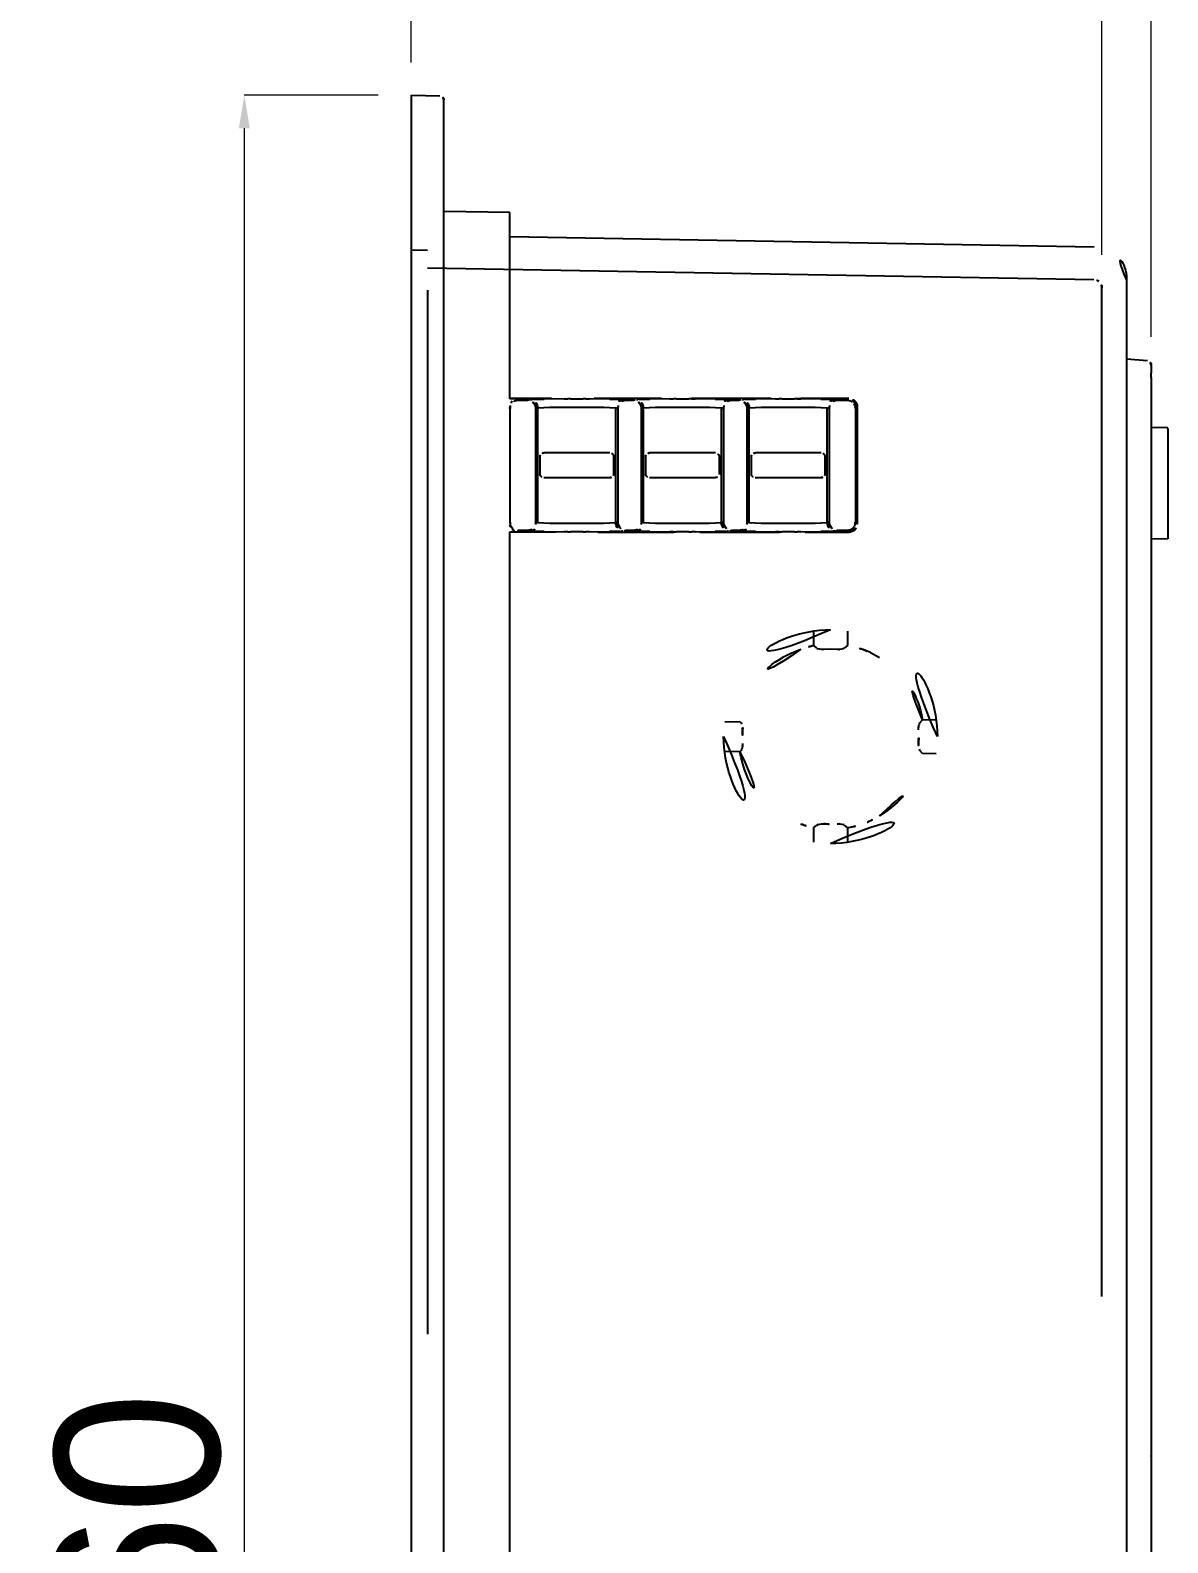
# Model space of a CAD drawing. Extents: x 16296660632 to 16296676784, y -37409619871 to -37409616699.
# Drawn here: x 16296676406 to 16296676544.3, y -37409617256.3 to -37409617072.3 of the extents above; entities that cross this region are included whole.
import ezdxf

# ---------------------------------------------------------------- set-up
doc = ezdxf.new("R2010")
doc.units = 0
doc.header["$LTSCALE"] = 10
doc.header["$MEASUREMENT"] = 0
doc.header["$PDMODE"] = 3
doc.header["$PDSIZE"] = -10
doc.linetypes.add('DASHED', pattern=[19.05, 12.7, -6.35])
doc.layers.get('DEFPOINTS').update_dxf_attribs({"linetype": 'CONTINUOUS'})
for name, color, linetype in [('BODY', 7, 'CONTINUOUS'), ('Make2D', 18, 'CONTINUOUS'), ('Make2D$보임$선', 18, 'CONTINUOUS')]:
    doc.layers.add(name, color=color, linetype=linetype)
doc.styles.add('Daelim Dimension', font='\x7f\x7f\x7f\x7f.TTF')
doc.dimstyles.new('DEFAULT', dxfattribs={"dimscale": 2, "dimtxt": 2, "dimasz": 2, "dimexe": 0, "dimexo": 2, "dimgap": 1, "dimtad": 1, "dimdec": 1, "dimzin": 9, "dimdsep": 46, "dimtxsty": 'Daelim Dimension', "dimcen": 0.5, "dimclrd": 252, "dimclre": 252, "dimclrt": 3, "dimadec": 1, "dimazin": 0, "dimtfac": 1, "dimtdec": 1, "dimtix": 1, "dimtmove": 0, "dimatfit": 3, "dimfxl": 0, "dimtolj": 1, "dimtzin": 1, "dimlwd": 9, "dimlwe": 9, "dimarcsym": 0})

# ---------------------------------------------------------------- blocks, each defined once
blk = doc.blocks.new('*D25')
at = {"layer": 'BODY', "color": 5, "lineweight": 9, "ltscale": 0.7}
for p, q in [((16296676448.29141, -37409617080.22218), (16296676432.01667, -37409617080.22218)), ((16296676432.01667, -37409617084.22218), (16296676432.01667, -37409617436.22218)), ((16296676448.29113, -37409617440.22218), (16296676432.01667, -37409617440.22218))]:
    blk.add_line(p, q, dxfattribs=at)
at = {"layer": 'BODY', "color": 5, "ltscale": 0.7}
for points in [[(16296676431.35, -37409617084.22218), (16296676432.68333, -37409617084.22218), (16296676432.01667, -37409617080.22218)], [(16296676431.35, -37409617436.22218), (16296676432.68333, -37409617436.22218), (16296676432.01667, -37409617440.22218)]]:
    blk.add_solid(points, dxfattribs=at)
at = {"layer": 'DEFPOINTS', "color": 0, "ltscale": 0.7}
for p in [(16296676452.29141, -37409617080.22218), (16296676432.01667, -37409617440.22218), (16296676452.29113, -37409617440.22218)]:
    blk.add_point(p, dxfattribs=at)
at = {"layer": 'BODY', "color": 7, "lineweight": 5, "ltscale": 0.7, "insert": (16296676419.11539, -37409617260.22218), "char_height": 20, "attachment_point": 5, "rotation": 90, "style": 'Daelim Dimension'}
blk.add_mtext('\\A1;360', dxfattribs=at)
blk = doc.blocks.new('*D31')
at = {"layer": 'BODY', "color": 5, "lineweight": 9, "ltscale": 0.7}
for p, q in [((16296676452.29113, -37409617076.222183), (16296676452.29113, -37409617014.384689)), ((16296676456.29113, -37409617014.384689), (16296676538.29113, -37409617014.384689)), ((16296676542.29113, -37409617109.592033), (16296676542.29113, -37409617014.384689))]:
    blk.add_line(p, q, dxfattribs=at)
at = {"layer": 'BODY', "color": 5, "ltscale": 0.7}
for points in [[(16296676456.29113, -37409617013.718033), (16296676456.29113, -37409617015.051353), (16296676452.29113, -37409617014.384689)], [(16296676538.29113, -37409617013.718033), (16296676538.29113, -37409617015.051353), (16296676542.29113, -37409617014.384689)]]:
    blk.add_solid(points, dxfattribs=at)
at = {"layer": 'DEFPOINTS', "color": 0, "ltscale": 0.7}
for p in [(16296676542.29113, -37409617014.384689), (16296676452.29113, -37409617080.222183), (16296676542.29113, -37409617113.592033)]:
    blk.add_point(p, dxfattribs=at)
at = {"layer": 'BODY', "color": 7, "lineweight": 5, "ltscale": 0.7, "insert": (16296676491.205839, -37409617001.497711), "char_height": 20, "attachment_point": 5, "style": 'Daelim Dimension'}
blk.add_mtext('\\A1;90', dxfattribs=at)
blk = doc.blocks.new('*D34')
at = {"layer": 'BODY', "color": 5, "lineweight": 9, "ltscale": 0.7}
for p, q in [((16296676452.29113, -37409617076.22218), (16296676452.29113, -37409617068.04012)), ((16296676456.29113, -37409617068.04012), (16296676532.29114, -37409617068.04012)), ((16296676536.29114, -37409617099.63814), (16296676536.29114, -37409617068.04012))]:
    blk.add_line(p, q, dxfattribs=at)
at = {"layer": 'BODY', "color": 5, "ltscale": 0.7}
for points in [[(16296676456.29113, -37409617067.37345), (16296676456.29113, -37409617068.70678), (16296676452.29113, -37409617068.04012)], [(16296676532.29114, -37409617067.37345), (16296676532.29114, -37409617068.70678), (16296676536.29114, -37409617068.04012)]]:
    blk.add_solid(points, dxfattribs=at)
at = {"layer": 'DEFPOINTS', "color": 0, "ltscale": 0.7}
for p in [(16296676536.29114, -37409617068.04012), (16296676452.29113, -37409617080.22218), (16296676536.29114, -37409617103.63814)]:
    blk.add_point(p, dxfattribs=at)
at = {"layer": 'BODY', "color": 7, "lineweight": 5, "ltscale": 0.7, "insert": (16296676494.29114, -37409617055.15314), "char_height": 20, "attachment_point": 5, "style": 'Daelim Dimension'}
blk.add_mtext('\\A1;84', dxfattribs=at)

msp = doc.modelspace()

# ---------------------------------------------------------------- linework, layer by layer
at = {"layer": 'Make2D', "color": 0, "linetype": 'DASHED', "lineweight": -2}
for p, q in [((16296676452.29113, -37409617099.022186), (16296676454.29113, -37409617099.039627)), ((16296676454.29113, -37409617421.404732), (16296676454.334761, -37409617099.040024)), ((16296676454.291691, -37409617101.222191), (16296676535.30859, -37409617102.636337)), ((16296676536.29114, -37409617416.808167), (16296676536.29114, -37409617103.638138))]:
    msp.add_line(p, q, dxfattribs=at)
at = {"layer": 'Make2D', "color": 0, "lineweight": -2}
for centre, radius, start, end in [((16296676535.26825, -37409617103.682793), 1.047402, 53.37446005, 87.31513321), ((16296676535.286819, -37409617103.640083), 1.004318, 0.22162656, 52.76247229)]:
    msp.add_arc(centre, radius, start, end, dxfattribs=at)
at = {"layer": 'Make2D$보임$선', "color": 0, "lineweight": -2}
for p, q in [((16296676452.29113, -37409617080.222183), (16296676455.79986, -37409617080.283432)), ((16296676452.29113, -37409617080.222183), (16296676452.29113, -37409617440.222183)), ((16296676456.29113, -37409617439.661018), (16296676456.29113, -37409617080.783363)), ((16296676456.29113, -37409617094.292007), (16296676464.29113, -37409617094.431641)), ((16296676464.29113, -37409617096.774277), (16296676464.29113, -37409617095.380577)), ((16296676464.29283, -37409617095.380577), (16296676464.291229, -37409617094.468857)), ((16296676464.29113, -37409617097.396133), (16296676535.360941, -37409617098.63665)), ((16296676464.29324, -37409617097.973663), (16296676464.293619, -37409617096.774277)), ((16296676464.29113, -37409617102.395363), (16296676464.29113, -37409617097.973663)), ((16296676464.29113, -37409617117.143967), (16296676464.29113, -37409617102.430428)), ((16296676539.29113, -37409617102.636047), (16296676539.29113, -37409617103.635887)), ((16296676539.29113, -37409617103.635887), (16296676539.29113, -37409617416.808479)), ((16296676541.82601, -37409617112.499657), (16296676539.29113, -37409617112.322403)), ((16296676542.29113, -37409617113.064163), (16296676542.29113, -37409617112.998444)), ((16296676542.29113, -37409617113.064163), (16296676542.29113, -37409617113.164017)), ((16296676542.29113, -37409617113.164017), (16296676542.29113, -37409617114.020042)), ((16296676542.29113, -37409617114.543373), (16296676542.29113, -37409617114.020042)), ((16296676542.29113, -37409617114.543373), (16296676542.29113, -37409617116.489906)), ((16296676469.38493, -37409617117.090683), (16296676464.29113, -37409617117.092232)), ((16296676464.29113, -37409617117.092232), (16296676466.844851, -37409617117.091454)), ((16296676465.29113, -37409617117.143669), (16296676464.29113, -37409617117.143967)), ((16296676465.29113, -37409617117.143669), (16296676465.29113, -37409617117.305031)), ((16296676465.29113, -37409617117.305031), (16296676466.46051, -37409617117.305031)), ((16296676466.46051, -37409617117.305031), (16296676466.699011, -37409617117.225594)), ((16296676466.75407, -37409617117.216042), (16296676467.018869, -37409617117.197449)), ((16296676467.1866, -37409617117.190277), (16296676467.018881, -37409617117.197647)), ((16296676467.18659, -37409617117.190086), (16296676468.48337, -37409617117.158043)), ((16296676470.88879, -37409617117.134277), (16296676468.48337, -37409617117.158043)), ((16296676470.88879, -37409617117.134209), (16296676471.357229, -37409617117.132278)), ((16296676471.677441, -37409617117.131401), (16296676471.357229, -37409617117.132332)), ((16296676471.677441, -37409617117.131371), (16296676473.20484, -37409617117.131371)), ((16296676473.52504, -37409617117.132332), (16296676473.20484, -37409617117.131401)), ((16296676473.52504, -37409617117.132278), (16296676473.99353, -37409617117.134209)), ((16296676476.399229, -37409617117.158043), (16296676473.99353, -37409617117.134277)), ((16296676482.727091, -37409617117.086617), (16296676474.56999, -37409617117.089104)), ((16296676476.399229, -37409617117.158043), (16296676477.696819, -37409617117.19014)), ((16296676477.863581, -37409617117.197662), (16296676477.696819, -37409617117.190323)), ((16296676477.86359, -37409617117.197456), (16296676478.03968, -37409617117.207962)), ((16296676478.18325, -37409617117.225594), (16296676478.421761, -37409617117.305031)), ((16296676478.183821, -37409617117.087997), (16296676479.54952, -37409617117.087593)), ((16296676478.421761, -37409617117.305031), (16296676479.310511, -37409617117.305031)), ((16296676479.310511, -37409617117.305031), (16296676479.549021, -37409617117.225594)), ((16296676479.69384, -37409617117.20787), (16296676479.868799, -37409617117.197449)), ((16296676480.036131, -37409617117.1903), (16296676479.868811, -37409617117.197647)), ((16296676480.036119, -37409617117.190109), (16296676481.333229, -37409617117.158043)), ((16296676483.73876, -37409617117.134277), (16296676481.333229, -37409617117.158043)), ((16296676483.73876, -37409617117.134209), (16296676484.20723, -37409617117.132278)), ((16296676484.52743, -37409617117.131401), (16296676484.20723, -37409617117.132332)), ((16296676484.52743, -37409617117.131371), (16296676486.05484, -37409617117.131371)), ((16296676486.37504, -37409617117.132332), (16296676486.05484, -37409617117.131401)), ((16296676496.08637, -37409617117.082542), (16296676486.375019, -37409617117.085503)), ((16296676486.37504, -37409617117.132278), (16296676486.84354, -37409617117.134209)), ((16296676489.24926, -37409617117.158051), (16296676486.84354, -37409617117.134277)), ((16296676489.24926, -37409617117.158051), (16296676490.546909, -37409617117.19014)), ((16296676490.713591, -37409617117.197662), (16296676490.5469, -37409617117.190331)), ((16296676490.7136, -37409617117.197456), (16296676490.889799, -37409617117.207977)), ((16296676491.033251, -37409617117.225594), (16296676491.271761, -37409617117.305031)), ((16296676491.03355, -37409617117.084084), (16296676492.39929, -37409617117.083656)), ((16296676491.271761, -37409617117.305031), (16296676492.160509, -37409617117.305031)), ((16296676492.160509, -37409617117.305031), (16296676492.39901, -37409617117.225594)), ((16296676492.543751, -37409617117.207878), (16296676492.71879, -37409617117.197449)), ((16296676492.88608, -37409617117.1903), (16296676492.7188, -37409617117.197647)), ((16296676492.88607, -37409617117.190109), (16296676494.18322, -37409617117.158043)), ((16296676496.58877, -37409617117.134277), (16296676494.18322, -37409617117.158043)), ((16296676496.58877, -37409617117.134209), (16296676497.05722, -37409617117.132278)), ((16296676497.377439, -37409617117.131401), (16296676497.05722, -37409617117.132332)), ((16296676497.377439, -37409617117.131371), (16296676498.90469, -37409617117.131371)), ((16296676499.207199, -37409617117.132271), (16296676498.90468, -37409617117.131401)), ((16296676499.15773, -37409617117.081612), (16296676505.5338, -37409617117.079674)), ((16296676499.207199, -37409617117.132233), (16296676499.69367, -37409617117.134209)), ((16296676502.099171, -37409617117.158043), (16296676499.69367, -37409617117.134277)), ((16296676505.5338, -37409617117.079674), (16296676499.69368, -37409617117.081444)), ((16296676502.099171, -37409617117.158043), (16296676503.315651, -37409617117.18708)), ((16296676503.50423, -37409617117.194847), (16296676503.315639, -37409617117.187263)), ((16296676503.50424, -37409617117.194656), (16296676503.73959, -37409617117.207962)), ((16296676503.883249, -37409617117.225594), (16296676504.121759, -37409617117.305031)), ((16296676504.121759, -37409617117.305031), (16296676505.308439, -37409617117.305031)), ((16296676505.308439, -37409617117.305031), (16296676505.5338, -37409617117.079674)), ((16296676505.308439, -37409617117.305031), (16296676505.676411, -37409617117.37532)), ((16296676505.972179, -37409617117.557327), (16296676505.676149, -37409617117.375977)), ((16296676542.29113, -37409617116.489906), (16296676542.29113, -37409617403.954453)), ((16296676464.29113, -37409617118.304878), (16296676464.3274, -37409617118.038048)), ((16296676464.29113, -37409617118.304878), (16296676464.29113, -37409617132.139488)), ((16296676464.361349, -37409617118.041733), (16296676464.361349, -37409617117.936836)), ((16296676464.361349, -37409617118.304878), (16296676464.361349, -37409617118.047256)), ((16296676467.37327, -37409617117.939339), (16296676467.37327, -37409617118.012863)), ((16296676467.37536, -37409617118.022293), (16296676467.452591, -37409617118.216957)), ((16296676467.45516, -37409617118.216537), (16296676467.455151, -37409617118.216499)), ((16296676467.45817, -37409617118.261612), (16296676467.45516, -37409617118.216537)), ((16296676467.459141, -37409617118.304878), (16296676467.45817, -37409617118.261612)), ((16296676467.459141, -37409617118.304878), (16296676467.697639, -37409617118.225441)), ((16296676467.459141, -37409617132.139488), (16296676467.459141, -37409617118.304878)), ((16296676467.697639, -37409617118.225441), (16296676469.167379, -37409617118.157967)), ((16296676467.697639, -37409617132.218933), (16296676467.697639, -37409617118.225441)), ((16296676469.1674, -37409617118.158974), (16296676469.26231, -37409617118.157097)), ((16296676469.2623, -37409617118.15612), (16296676474.96706, -37409617118.14576)), ((16296676474.967051, -37409617118.146431), (16296676475.714809, -37409617118.158974)), ((16296676475.71483, -37409617118.157967), (16296676477.18462, -37409617118.225441)), ((16296676477.18462, -37409617118.225441), (16296676477.42313, -37409617118.304878)), ((16296676477.18462, -37409617132.218933), (16296676477.18462, -37409617118.225441)), ((16296676477.424101, -37409617118.261589), (16296676477.42313, -37409617118.304878)), ((16296676477.42313, -37409617118.304878), (16296676477.42313, -37409617132.139488)), ((16296676477.427059, -37409617118.217163), (16296676477.424101, -37409617118.261589)), ((16296676477.429661, -37409617118.217056), (16296676477.50614, -37409617118.023514)), ((16296676477.509001, -37409617118.01442), (16296676477.509001, -37409617117.937027)), ((16296676480.22327, -37409617117.939339), (16296676480.22327, -37409617118.012863)), ((16296676480.225361, -37409617118.022293), (16296676480.302589, -37409617118.216957)), ((16296676480.305149, -37409617118.216537), (16296676480.305149, -37409617118.216499)), ((16296676480.30817, -37409617118.261612), (16296676480.305149, -37409617118.216537)), ((16296676480.309139, -37409617118.304878), (16296676480.30817, -37409617118.261612)), ((16296676480.309139, -37409617118.304878), (16296676480.54764, -37409617118.225441)), ((16296676480.309139, -37409617132.139488), (16296676480.309139, -37409617118.304878)), ((16296676480.54764, -37409617118.225441), (16296676482.01738, -37409617118.157967)), ((16296676480.54764, -37409617132.218933), (16296676480.54764, -37409617118.225441)), ((16296676482.017401, -37409617118.158974), (16296676482.11231, -37409617118.157097)), ((16296676482.112301, -37409617118.15612), (16296676487.81706, -37409617118.14576)), ((16296676487.817051, -37409617118.146431), (16296676488.56481, -37409617118.158974)), ((16296676488.564831, -37409617118.157967), (16296676490.03462, -37409617118.225441)), ((16296676490.03462, -37409617118.225441), (16296676490.27313, -37409617118.304878)), ((16296676490.03462, -37409617132.218933), (16296676490.03462, -37409617118.225441)), ((16296676490.274099, -37409617118.261589), (16296676490.27313, -37409617118.304878)), ((16296676490.27313, -37409617118.304878), (16296676490.27313, -37409617132.139488)), ((16296676490.27706, -37409617118.217163), (16296676490.274099, -37409617118.261589)), ((16296676490.279659, -37409617118.217056), (16296676490.35614, -37409617118.023514)), ((16296676490.358999, -37409617118.01442), (16296676490.358999, -37409617117.937027)), ((16296676493.073271, -37409617117.939339), (16296676493.073271, -37409617118.012863)), ((16296676493.075359, -37409617118.022293), (16296676493.15259, -37409617118.216957)), ((16296676493.155161, -37409617118.216537), (16296676493.155149, -37409617118.216499)), ((16296676493.158171, -37409617118.261612), (16296676493.155161, -37409617118.216537)), ((16296676493.15914, -37409617118.304878), (16296676493.158171, -37409617118.261612)), ((16296676493.15914, -37409617118.304878), (16296676493.39764, -37409617118.225441)), ((16296676493.15914, -37409617132.139488), (16296676493.15914, -37409617118.304878)), ((16296676493.39764, -37409617118.225441), (16296676494.86738, -37409617118.157967)), ((16296676493.39764, -37409617132.218933), (16296676493.39764, -37409617118.225441)), ((16296676494.867399, -37409617118.158974), (16296676494.962311, -37409617118.157097)), ((16296676494.962299, -37409617118.15612), (16296676500.667061, -37409617118.14576)), ((16296676500.667049, -37409617118.146431), (16296676501.41481, -37409617118.158974)), ((16296676501.414829, -37409617118.157967), (16296676502.884621, -37409617118.225441)), ((16296676502.884621, -37409617118.225441), (16296676503.123131, -37409617118.304878)), ((16296676502.884621, -37409617132.218933), (16296676502.884621, -37409617118.225441)), ((16296676503.1241, -37409617118.261589), (16296676503.123131, -37409617118.304878)), ((16296676503.123131, -37409617118.304878), (16296676503.123131, -37409617132.139488)), ((16296676503.12706, -37409617118.217163), (16296676503.1241, -37409617118.261589)), ((16296676503.12966, -37409617118.217056), (16296676503.206141, -37409617118.023514)), ((16296676503.209, -37409617118.01442), (16296676503.209, -37409617117.937027)), ((16296676506.23737, -37409617117.936897), (16296676506.23737, -37409617118.04303)), ((16296676506.27161, -37409617118.03685), (16296676506.29887, -37409617118.168282)), ((16296676506.30769, -37409617118.270767), (16296676506.29887, -37409617118.168282)), ((16296676506.30817, -37409617118.289558), (16296676506.30769, -37409617118.270767)), ((16296676506.308281, -37409617118.304878), (16296676506.30817, -37409617118.289558)), ((16296676506.308281, -37409617118.304878), (16296676506.308281, -37409617132.139488)), ((16296676506.53396, -37409617118.079208), (16296676506.33523, -37409617118.277931)), ((16296676506.53396, -37409617118.079208), (16296676506.53396, -37409617132.365158)), ((16296676544.29113, -37409617120.67218), (16296676542.29113, -37409617120.637283)), ((16296676544.29113, -37409617120.784866), (16296676544.29113, -37409617120.699493)), ((16296676544.29113, -37409617120.784866), (16296676544.29113, -37409617134.17218)), ((16296676467.94113, -37409617124.222183), (16296676468.034069, -37409617123.934059)), ((16296676467.94113, -37409617124.222183), (16296676467.94113, -37409617126.222183)), ((16296676476.44113, -37409617123.722183), (16296676468.44113, -37409617123.722183)), ((16296676476.847771, -37409617123.934174), (16296676476.94113, -37409617124.222183)), ((16296676476.94113, -37409617126.222183), (16296676476.94113, -37409617124.222183)), ((16296676480.796419, -37409617124.147598), (16296676480.79113, -37409617124.222183)), ((16296676480.79113, -37409617124.222183), (16296676480.79113, -37409617126.222183)), ((16296676480.79714, -37409617124.147629), (16296676480.884081, -37409617123.934059)), ((16296676489.29113, -37409617123.722183), (16296676481.29113, -37409617123.722183)), ((16296676489.76651, -37409617124.072937), (16296676489.78746, -37409617124.164917)), ((16296676489.79113, -37409617124.222183), (16296676489.788, -37409617124.16494)), ((16296676489.79113, -37409617126.222183), (16296676489.79113, -37409617124.222183)), ((16296676493.64642, -37409617124.147598), (16296676493.64113, -37409617124.222183)), ((16296676493.64113, -37409617124.222183), (16296676493.64113, -37409617126.222183)), ((16296676493.647141, -37409617124.147629), (16296676493.734079, -37409617123.934059)), ((16296676502.14113, -37409617123.722183), (16296676494.14113, -37409617123.722183)), ((16296676502.54777, -37409617123.934174), (16296676502.634951, -37409617124.147781)), ((16296676502.64113, -37409617124.222183), (16296676502.63579, -37409617124.147743)), ((16296676502.64113, -37409617126.222183), (16296676502.64113, -37409617124.222183)), ((16296676468.0343, -37409617126.510208), (16296676467.94113, -37409617126.222183)), ((16296676468.44113, -37409617126.722183), (16296676476.44113, -37409617126.722183)), ((16296676476.94113, -37409617126.222183), (16296676476.847931, -37409617126.510353)), ((16296676480.79113, -37409617126.222183), (16296676480.79631, -37409617126.296753)), ((16296676480.8843, -37409617126.510208), (16296676480.797251, -37409617126.296707)), ((16296676481.29113, -37409617126.722183), (16296676489.29113, -37409617126.722183)), ((16296676489.79113, -37409617126.222183), (16296676489.766701, -37409617126.371742)), ((16296676493.734301, -37409617126.510208), (16296676493.64113, -37409617126.222183)), ((16296676494.14113, -37409617126.722183), (16296676502.14113, -37409617126.722183)), ((16296676502.635071, -37409617126.296547), (16296676502.54793, -37409617126.510353)), ((16296676502.635941, -37409617126.296593), (16296676502.64113, -37409617126.222183)), ((16296676464.29113, -37409617132.139488), (16296676464.3274, -37409617132.406319)), ((16296676464.361349, -37409617132.397102), (16296676464.361349, -37409617132.139488)), ((16296676464.361349, -37409617132.507523), (16296676464.361349, -37409617132.402634)), ((16296676467.452591, -37409617132.227364), (16296676467.37536, -37409617132.422081)), ((16296676467.45516, -37409617132.227829), (16296676467.45817, -37409617132.182793)), ((16296676467.45817, -37409617132.182793), (16296676467.459141, -37409617132.139488)), ((16296676467.697639, -37409617132.218933), (16296676467.459141, -37409617132.139488)), ((16296676469.16744, -37409617132.286392), (16296676467.697639, -37409617132.218933)), ((16296676469.91522, -37409617132.297943), (16296676469.167459, -37409617132.2854)), ((16296676475.61997, -37409617132.288254), (16296676469.915211, -37409617132.298607)), ((16296676475.71487, -37409617132.2854), (16296676475.619949, -37409617132.28727)), ((16296676477.18462, -37409617132.218933), (16296676475.71489, -37409617132.286392)), ((16296676477.42313, -37409617132.139488), (16296676477.18462, -37409617132.218933)), ((16296676477.42313, -37409617132.139488), (16296676477.424101, -37409617132.182747)), ((16296676477.424101, -37409617132.182747), (16296676477.42709, -37409617132.227577)), ((16296676477.506109, -37409617132.420807), (16296676477.429701, -37409617132.227531)), ((16296676480.302601, -37409617132.227364), (16296676480.225361, -37409617132.422081)), ((16296676480.305149, -37409617132.227829), (16296676480.30817, -37409617132.182793)), ((16296676480.30817, -37409617132.182793), (16296676480.309139, -37409617132.139488)), ((16296676480.54764, -37409617132.218933), (16296676480.309139, -37409617132.139488)), ((16296676482.017441, -37409617132.286392), (16296676480.54764, -37409617132.218933)), ((16296676482.765221, -37409617132.297943), (16296676482.01746, -37409617132.2854)), ((16296676488.469971, -37409617132.288254), (16296676482.765209, -37409617132.298607)), ((16296676488.564871, -37409617132.2854), (16296676488.46995, -37409617132.28727)), ((16296676490.03462, -37409617132.218933), (16296676488.56489, -37409617132.286392)), ((16296676490.27313, -37409617132.139488), (16296676490.03462, -37409617132.218933)), ((16296676490.27313, -37409617132.139488), (16296676490.274099, -37409617132.182747)), ((16296676490.274099, -37409617132.182747), (16296676490.27709, -37409617132.227577)), ((16296676490.35611, -37409617132.420807), (16296676490.279699, -37409617132.227531)), ((16296676493.152599, -37409617132.227364), (16296676493.075359, -37409617132.422081)), ((16296676493.155161, -37409617132.227829), (16296676493.158171, -37409617132.182793)), ((16296676493.158171, -37409617132.182793), (16296676493.15914, -37409617132.139488)), ((16296676493.39764, -37409617132.218933), (16296676493.15914, -37409617132.139488)), ((16296676494.867439, -37409617132.286392), (16296676493.39764, -37409617132.218933)), ((16296676495.615219, -37409617132.297943), (16296676494.86746, -37409617132.2854)), ((16296676501.319969, -37409617132.288254), (16296676495.61521, -37409617132.298607)), ((16296676501.414869, -37409617132.2854), (16296676501.31995, -37409617132.28727)), ((16296676502.884621, -37409617132.218933), (16296676501.41489, -37409617132.286392)), ((16296676503.123131, -37409617132.139488), (16296676502.884621, -37409617132.218933)), ((16296676503.123131, -37409617132.139488), (16296676503.1241, -37409617132.182747)), ((16296676503.1241, -37409617132.182747), (16296676503.12709, -37409617132.227577)), ((16296676503.20611, -37409617132.420807), (16296676503.1297, -37409617132.227531)), ((16296676506.29892, -37409617132.275726), (16296676506.194321, -37409617132.602791)), ((16296676506.23737, -37409617132.139488), (16296676506.23737, -37409617132.398613)), ((16296676506.29892, -37409617132.275726), (16296676506.30769, -37409617132.173637)), ((16296676506.30769, -37409617132.173637), (16296676506.30817, -37409617132.154808)), ((16296676506.30817, -37409617132.154808), (16296676506.308281, -37409617132.139488)), ((16296676506.33408, -37409617132.165283), (16296676506.53396, -37409617132.365158)), ((16296676464.29113, -37409617133.300392), (16296676465.29113, -37409617133.300697)), ((16296676464.29113, -37409617387.143967), (16296676464.29113, -37409617133.300392)), ((16296676469.877081, -37409617133.353844), (16296676464.29113, -37409617133.352127)), ((16296676465.29113, -37409617133.139343), (16296676465.29113, -37409617133.300697)), ((16296676466.46051, -37409617133.139343), (16296676465.29113, -37409617133.139343)), ((16296676466.699011, -37409617133.218773), (16296676466.46051, -37409617133.139343)), ((16296676467.07803, -37409617133.24971), (16296676466.84268, -37409617133.236412)), ((16296676467.078039, -37409617133.249512), (16296676467.26663, -37409617133.257111)), ((16296676468.483101, -37409617133.286324), (16296676467.266621, -37409617133.257294)), ((16296676468.483101, -37409617133.286324), (16296676470.888729, -37409617133.310081)), ((16296676471.357241, -37409617133.312088), (16296676470.888729, -37409617133.310158)), ((16296676471.357241, -37409617133.312027), (16296676471.677429, -37409617133.312973)), ((16296676473.20483, -37409617133.313004), (16296676471.677429, -37409617133.313004)), ((16296676473.20483, -37409617133.312973), (16296676473.52504, -37409617133.312027)), ((16296676473.993509, -37409617133.310158), (16296676473.52504, -37409617133.312088)), ((16296676473.9935, -37409617133.310081), (16296676476.39905, -37409617133.286324)), ((16296676475.00515, -37409617133.3554), (16296676484.207211, -37409617133.3582)), ((16296676477.69618, -37409617133.254257), (16296676476.39905, -37409617133.286324)), ((16296676477.509001, -37409617132.507339), (16296676477.509001, -37409617132.429657)), ((16296676477.696171, -37409617133.254066), (16296676477.863461, -37409617133.246712)), ((16296676478.0385, -37409617133.236488), (16296676477.86347, -37409617133.246918)), ((16296676479.548639, -37409617133.356781), (16296676478.182899, -37409617133.356369)), ((16296676478.421761, -37409617133.139343), (16296676478.18325, -37409617133.218773)), ((16296676479.310511, -37409617133.139343), (16296676478.421761, -37409617133.139343)), ((16296676479.549021, -37409617133.218773), (16296676479.310511, -37409617133.139343)), ((16296676479.86867, -37409617133.24691), (16296676479.69249, -37409617133.236397)), ((16296676479.868679, -37409617133.246696), (16296676480.035379, -37409617133.254044)), ((16296676481.33301, -37409617133.286324), (16296676480.035379, -37409617133.254227)), ((16296676481.33301, -37409617133.286324), (16296676483.738729, -37409617133.310081)), ((16296676484.274509, -37409617133.358223), (16296676483.23634, -37409617133.35791)), ((16296676484.20722, -37409617133.312088), (16296676483.738729, -37409617133.310158)), ((16296676484.20722, -37409617133.312027), (16296676484.52743, -37409617133.312973)), ((16296676486.05484, -37409617133.313004), (16296676484.52743, -37409617133.313004)), ((16296676486.05484, -37409617133.312973), (16296676486.37504, -37409617133.312027)), ((16296676486.8435, -37409617133.310158), (16296676486.37504, -37409617133.312088)), ((16296676486.8435, -37409617133.310081), (16296676489.24902, -37409617133.286324)), ((16296676487.420019, -37409617133.359177), (16296676497.057211, -37409617133.362122)), ((16296676490.546129, -37409617133.254257), (16296676489.24902, -37409617133.286324)), ((16296676490.358999, -37409617132.507339), (16296676490.358999, -37409617132.429657)), ((16296676490.54612, -37409617133.254066), (16296676490.713461, -37409617133.246712)), ((16296676490.88838, -37409617133.236504), (16296676490.71347, -37409617133.246918)), ((16296676492.398279, -37409617133.360703), (16296676491.0326, -37409617133.360283)), ((16296676491.271761, -37409617133.139343), (16296676491.033251, -37409617133.218773)), ((16296676492.160509, -37409617133.139343), (16296676491.271761, -37409617133.139343)), ((16296676492.39901, -37409617133.218773), (16296676492.160509, -37409617133.139343)), ((16296676492.718691, -37409617133.24691), (16296676492.542629, -37409617133.236397)), ((16296676492.718691, -37409617133.246696), (16296676492.885481, -37409617133.254044)), ((16296676494.18305, -37409617133.286324), (16296676492.885469, -37409617133.254227)), ((16296676494.18305, -37409617133.286324), (16296676496.588739, -37409617133.310081)), ((16296676497.05723, -37409617133.312088), (16296676496.588739, -37409617133.310158)), ((16296676497.05723, -37409617133.312027), (16296676497.37743, -37409617133.312973)), ((16296676498.90481, -37409617133.313004), (16296676497.37743, -37409617133.313004)), ((16296676498.90481, -37409617133.312973), (16296676499.225031, -37409617133.312027)), ((16296676499.693439, -37409617133.310158), (16296676499.22504, -37409617133.312088)), ((16296676499.693439, -37409617133.310081), (16296676502.09878, -37409617133.286331)), ((16296676500.19581, -37409617133.363083), (16296676505.5338, -37409617133.3647)), ((16296676503.395309, -37409617133.254288), (16296676502.09878, -37409617133.286331)), ((16296676503.209, -37409617132.507339), (16296676503.209, -37409617132.429657)), ((16296676503.3953, -37409617133.254097), (16296676503.56332, -37409617133.246719)), ((16296676503.828011, -37409617133.228348), (16296676503.56333, -37409617133.246933)), ((16296676505.5338, -37409617133.3647), (16296676503.877911, -37409617133.364197)), ((16296676504.121759, -37409617133.139343), (16296676503.883249, -37409617133.218773)), ((16296676505.308439, -37409617133.139343), (16296676504.121759, -37409617133.139343)), ((16296676505.676411, -37409617133.069054), (16296676505.308439, -37409617133.139343)), ((16296676505.5338, -37409617133.3647), (16296676505.308439, -37409617133.139343)), ((16296676505.676149, -37409617133.068382), (16296676505.972361, -37409617132.886879)), ((16296676506.015329, -37409617132.846367), (16296676505.972361, -37409617132.886879)), ((16296676506.01532, -37409617132.846367), (16296676506.19433, -37409617132.602783)), ((16296676544.29113, -37409617134.17218), (16296676542.29113, -37409617134.207092)), ((16296676501.273331, -37409617147.153793), (16296676501.273331, -37409617145.38549)), ((16296676505.350019, -37409617147.119583), (16296676504.979811, -37409617147.431831)), ((16296676505.350019, -37409617145.389458), (16296676505.350019, -37409617147.119583)), ((16296676501.602461, -37409617147.431831), (16296676501.273331, -37409617147.153793)), ((16296676501.67519, -37409617147.48661), (16296676501.602461, -37409617147.431831)), ((16296676501.67638, -37409617147.485062), (16296676501.77216, -37409617147.533913)), ((16296676502.178101, -37409617147.622643), (16296676501.77133, -37409617147.536034)), ((16296676502.17807, -37409617147.623108), (16296676502.21245, -37409617147.625153)), ((16296676502.250311, -37409617147.626228), (16296676502.212469, -37409617147.62471)), ((16296676502.468479, -37409617147.62104), (16296676502.250311, -37409617147.626228)), ((16296676503.29113, -37409617147.589172), (16296676502.468479, -37409617147.62104)), ((16296676504.113779, -37409617147.62104), (16296676503.29113, -37409617147.589172)), ((16296676504.335461, -37409617147.626228), (16296676504.113779, -37409617147.62104)), ((16296676504.37022, -37409617147.624687), (16296676504.335461, -37409617147.626228)), ((16296676504.370239, -37409617147.62513), (16296676504.403919, -37409617147.623123)), ((16296676504.81064, -37409617147.535927), (16296676504.403891, -37409617147.622589)), ((16296676504.809891, -37409617147.533997), (16296676504.979811, -37409617147.431831)), ((16296676508.143181, -37409617147.997978), (16296676507.72805, -37409617147.815308)), ((16296676508.144421, -37409617147.995293), (16296676509.261829, -37409617148.591522)), ((16296676514.16913, -37409617156.533508), (16296676514.48637, -37409617156.157829)), ((16296676514.48637, -37409617156.157829), (16296676516.11845, -37409617156.14138)), ((16296676490.426319, -37409617156.400299), (16296676492.283739, -37409617156.381577)), ((16296676492.283739, -37409617156.381577), (16296676492.413139, -37409617156.533508)), ((16296676492.413139, -37409617156.533508), (16296676492.46789, -37409617156.606293)), ((16296676492.515459, -37409617156.703362), (16296676492.466431, -37409617156.607407)), ((16296676513.974119, -37409617157.181007), (16296676513.97566, -37409617157.143402)), ((16296676513.979139, -37409617157.399544), (16296676513.974119, -37409617157.181007)), ((16296676513.977289, -37409617157.109016), (16296676513.97522, -37409617157.143387)), ((16296676513.97776, -37409617157.109047), (16296676514.064779, -37409617156.702339)), ((16296676514.115841, -37409617156.607422), (16296676514.066891, -37409617156.703171)), ((16296676514.11429, -37409617156.606216), (16296676514.16913, -37409617156.533508)), ((16296676492.413139, -37409617159.910858), (16296676492.283739, -37409617160.06279)), ((16296676492.467979, -37409617159.838142), (16296676492.413139, -37409617159.910858)), ((16296676492.466431, -37409617159.836952), (16296676492.515381, -37409617159.741203)), ((16296676492.604509, -37409617159.335312), (16296676492.51749, -37409617159.742027)), ((16296676492.60313, -37409617159.04483), (16296676492.60815, -37409617159.263359)), ((16296676492.60498, -37409617159.335342), (16296676492.60705, -37409617159.300987)), ((16296676492.60815, -37409617159.263359), (16296676492.606609, -37409617159.300957)), ((16296676514.066799, -37409617159.740997), (16296676514.115841, -37409617159.836952)), ((16296676514.16913, -37409617159.910858), (16296676514.11438, -37409617159.838074)), ((16296676514.48637, -37409617160.286537), (16296676514.16913, -37409617159.910858)), ((16296676492.283739, -37409617160.06279), (16296676490.426319, -37409617160.044067)), ((16296676516.11845, -37409617160.302994), (16296676514.48637, -37409617160.286537)), ((16296676501.273331, -37409617169.290573), (16296676501.602461, -37409617169.012543)), ((16296676501.772369, -37409617168.910362), (16296676501.602461, -37409617169.012543)), ((16296676501.77162, -37409617168.90844), (16296676502.178379, -37409617168.821777)), ((16296676502.21203, -37409617168.819237), (16296676502.178341, -37409617168.821243)), ((16296676502.212049, -37409617168.819672), (16296676502.246799, -37409617168.818138)), ((16296676502.246799, -37409617168.818138), (16296676502.468479, -37409617168.823334)), ((16296676504.113779, -37409617168.823334), (16296676504.331961, -37409617168.818138)), ((16296676504.331961, -37409617168.818138), (16296676504.369789, -37409617168.819656)), ((16296676504.4042, -37409617168.821259), (16296676504.36981, -37409617168.819206)), ((16296676504.404169, -37409617168.821732), (16296676504.81094, -37409617168.90834)), ((16296676504.90589, -37409617168.959297), (16296676504.81011, -37409617168.910454)), ((16296676504.90708, -37409617168.957764), (16296676504.979811, -37409617169.012543)), ((16296676504.979811, -37409617169.012543), (16296676505.350019, -37409617169.324791)), ((16296676507.72805, -37409617168.629059), (16296676507.77553, -37409617168.609161)), ((16296676501.273331, -37409617171.058884), (16296676501.273331, -37409617169.290573)), ((16296676505.350019, -37409617169.324791), (16296676505.350019, -37409617171.052788)), ((16296676542.29113, -37409617245.784683), (16296676542.29113, -37409617245.644974))]:
    msp.add_line(p, q, dxfattribs=at)
for centre, radius, start, end in [((16296676455.79113, -37409617080.783363), 0.5, 0, 89.00000925), ((16296676535.29113, -37409617102.636047), 4, 0, 89.00000925), ((16296676541.79113, -37409617112.998444), 0.5, 0, 86.00006124), ((16296676465.2917, -37409617118.144173), 1.000571, 135.00865476, 167.45618587), ((16296676465.2911, -37409617118.305031), 1, 89.99781434, 158.54041383), ((16296676465.29648, -37409617118.155937), 1.012282, 90.3026065, 134.72907332), ((16296676466.45911, -37409617118.304779), 0.99975, 21.5793595, 89.91967703), ((16296676466.6973, -37409617118.225937), 1.000344, 0.02841358, 89.85727666), ((16296676478.184971, -37409617118.225937), 1.000342, 90.09813606, 179.97158642), ((16296676478.423161, -37409617118.304779), 0.99975, 90.08032297, 158.41727253), ((16296676479.309111, -37409617118.304779), 0.99975, 21.5793595, 89.91967703), ((16296676479.5473, -37409617118.225937), 1.000342, 0.02841358, 89.89661837), ((16296676491.034969, -37409617118.225937), 1.000342, 90.09813606, 179.97158642), ((16296676491.273161, -37409617118.304779), 0.99975, 90.08032297, 158.41727253), ((16296676492.159109, -37409617118.304779), 0.99975, 21.5793595, 89.91967703), ((16296676492.397301, -37409617118.225937), 1.000342, 0.02841358, 89.89945972), ((16296676503.88497, -37409617118.225937), 1.000342, 90.09813606, 179.97158642), ((16296676504.123159, -37409617118.304779), 0.99975, 90.08032297, 158.41727253), ((16296676505.534349, -37409617118.079269), 0.999603, 0.00349706, 90.03147351), ((16296676505.308029, -37409617118.30529), 1.000269, 21.60996164, 48.39651862), ((16296676468.437799, -37409617124.216827), 0.494655, 89.61346295, 144.99401341), ((16296676476.442459, -37409617124.219856), 0.497681, 35.17631384, 90.15266803), ((16296676481.2878, -37409617124.216827), 0.494655, 89.61346295, 144.99401341), ((16296676489.29171, -37409617124.221947), 0.499772, 17.42067778, 90.06589764), ((16296676494.1378, -37409617124.216827), 0.494655, 89.61346295, 144.99401341), ((16296676502.14246, -37409617124.219856), 0.497681, 35.17631384, 90.15266803), ((16296676468.43968, -37409617126.224327), 0.497855, 215.18875, 270.16687598), ((16296676476.442471, -37409617126.224632), 0.497553, 269.84634843, 324.83011435), ((16296676481.28968, -37409617126.224327), 0.497855, 215.18875, 270.16687598), ((16296676489.29019, -37409617126.219803), 0.502391, 270.10764365, 342.31799516), ((16296676494.139681, -37409617126.224327), 0.497855, 215.18875, 270.16687598), ((16296676502.142469, -37409617126.224632), 0.497553, 269.84634843, 324.83011435), ((16296676466.6973, -37409617132.21843), 1.000342, 270.09813606, 359.97158642), ((16296676478.184971, -37409617132.21843), 1.000342, 180.02841358, 269.89891331), ((16296676479.5473, -37409617132.21843), 1.000342, 270.09813606, 359.97158642), ((16296676491.034969, -37409617132.21843), 1.000342, 180.02841358, 269.89541626), ((16296676492.397301, -37409617132.21843), 1.000342, 270.09813606, 359.97158642), ((16296676503.88497, -37409617132.21843), 1.000345, 180.02841358, 269.82154003), ((16296676505.534349, -37409617132.365097), 0.999603, 269.96852649, 359.99650294), ((16296676465.2917, -37409617132.300194), 1.000571, 192.54381413, 224.99134524), ((16296676465.2911, -37409617132.139343), 1, 201.45958617, 270.00218566), ((16296676465.296471, -37409617132.288437), 1.012267, 225.27069377, 269.69783062), ((16296676466.459049, -37409617132.13945), 0.999883, 270.08371074, 342.5871324), ((16296676478.423161, -37409617132.139587), 0.99975, 201.58272747, 269.91967703), ((16296676479.30905, -37409617132.13945), 0.999883, 270.08371074, 342.5871324), ((16296676491.273161, -37409617132.139587), 0.99975, 201.58272747, 269.91967703), ((16296676492.15905, -37409617132.13945), 0.999883, 270.08371074, 342.5871324), ((16296676504.123159, -37409617132.139587), 0.99975, 201.58272747, 269.91967703), ((16296676503.29113, -37409617158.222183), 13, 90, 180), ((16296676503.29113, -37409617158.222183), 13.000002, 0, 90), ((16296676503.40476, -37409617158.22319), 11.272728, 67.44257791, 80.06311898), ((16296676503.40428, -37409617158.222427), 11.271871, 109.25584238, 170.60064869), ((16296676503.39016, -37409617158.129646), 11.178122, 100.91611237, 109.3444258), ((16296676503.39535, -37409617158.233383), 11.283553, 10.59960966, 58.68198145), ((16296676491.08428, -37409617157.232674), 1.527987, 353.73038367, 20.29786603), ((16296676503.29113, -37409617158.222183), 10.719615, 175.59856224, 184.40143776), ((16296676503.29113, -37409617158.222183), 10.719615, 355.59856224, 4.40143776), ((16296676503.29113, -37409617158.222183), 13, 180, 270), ((16296676503.29113, -37409617158.222183), 13.000002, 270, 0), ((16296676515.49799, -37409617159.211693), 1.527987, 173.73038367, 200.29786603), ((16296676503.40428, -37409617158.221931), 11.271871, 189.39935131, 250.74415762), ((16296676503.39539, -37409617158.211014), 11.283507, 301.31792519, 349.40039034), ((16296676503.390169, -37409617158.314651), 11.178185, 250.65567731, 259.08388763), ((16296676503.29113, -37409617158.222183), 10.633013, 265.56271398, 274.43728602), ((16296676503.40476, -37409617158.221184), 11.272728, 279.93688102, 292.55742209), ((16296676503.40484, -37409617158.221367), 11.272509, 292.81892803, 301.30407302)]:
    msp.add_arc(centre, radius, start, end, dxfattribs=at)

# ---------------------------------------------------------------- dimensions: what is measured, and where the dimension line sits
at = {"layer": 'BODY', "lineweight": 5, "ltscale": 0.7}
dim = msp.add_linear_dim(base=(16296676542.29113, -37409617014.384689), p1=(16296676452.29113, -37409617080.222183), p2=(16296676542.29113, -37409617113.592033), dimstyle='DEFAULT', override={"dimtxt": 10, "dimclrd": 5, "dimclre": 5, "dimclrt": 7}, dxfattribs=at)
dim.commit()
dim.dimension.update_dxf_attribs({"geometry": '*D31', "text_midpoint": (16296676491.205839, -37409617014.384689), "dimtype": 160})
dim = msp.add_linear_dim(base=(16296676536.29114, -37409617068.040123), p1=(16296676452.29113, -37409617080.222183), p2=(16296676536.29114, -37409617103.638138), dimstyle='DEFAULT', override={"dimtxt": 10, "dimclrd": 5, "dimclre": 5, "dimclrt": 7}, dxfattribs=at)
dim.commit()
dim.dimension.update_dxf_attribs({"geometry": '*D34', "text_midpoint": (16296676494.29114, -37409617055.153137)})
dim = msp.add_linear_dim(base=(16296676432.01667, -37409617440.222183), p1=(16296676452.29141, -37409617080.222183), p2=(16296676452.29113, -37409617440.222183), angle=90, dimstyle='DEFAULT', override={"dimtxt": 10, "dimclrd": 5, "dimclre": 5, "dimclrt": 7}, dxfattribs=at)
dim.commit()
dim.dimension.update_dxf_attribs({"geometry": '*D25', "text_midpoint": (16296676432.01667, -37409617260.222183), "dimtype": 160})

doc.saveas('drawing.dxf')
